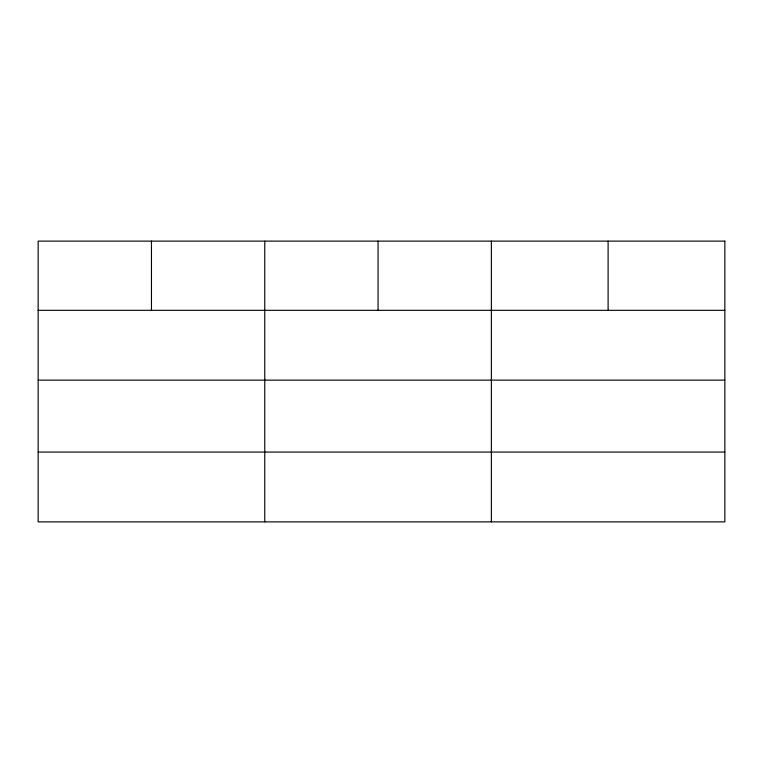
<?xml version="1.0" encoding="UTF-8"?>
<svg xmlns="http://www.w3.org/2000/svg" width="763" height="763" viewBox="0 0 763 763"><rect width="100%" height="100%" fill="white"/><g stroke="black" fill="none" stroke-linecap="round" stroke-linejoin="round"><path stroke-width="1.14" d="M38.15 310.322L724.85 310.322M38.15 380.136L724.85 380.136M38.15 452.068L724.85 452.068M608.111 241.118L608.111 310.322M491.372 241.118L491.372 521.882M378.066 241.118L378.066 310.322M264.761 241.118L264.761 521.882M151.456 241.118L151.456 310.322M724.85 241.118L38.15 241.118L38.15 521.882L724.85 521.882L724.85 241.118"/></g></svg>
